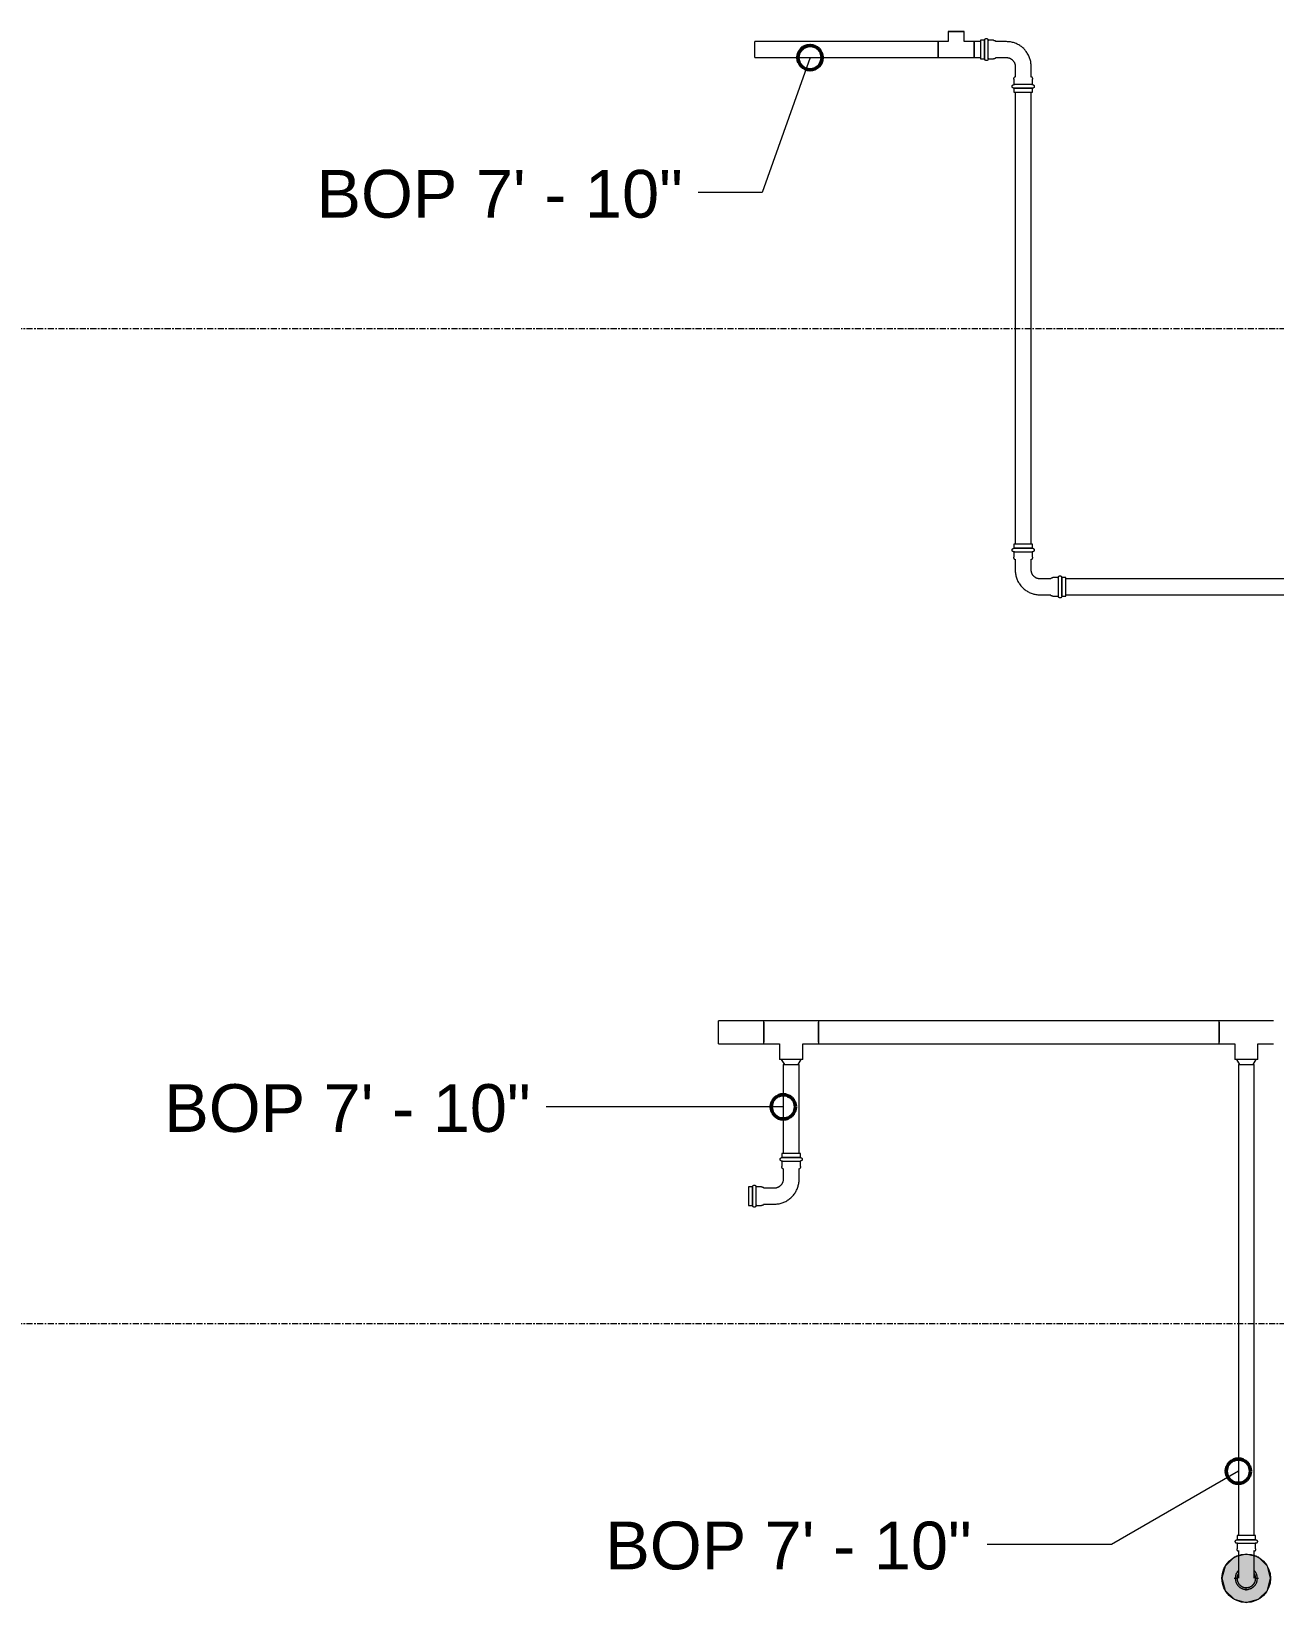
# Model space of a CAD drawing. Header units: inches. Extents: x -3679 to 241, y -496 to 1784.
# Drawn here: x -3279.2 to -3176.9, y 582 to 711.5 of the extents above; entities that cross this region are included whole.
import ezdxf

# ---------------------------------------------------------------- set-up
doc = ezdxf.new("R2010")
doc.units = ezdxf.units.IN
doc.header["$MEASUREMENT"] = 0
doc.linetypes.add('Grid Line', pattern=[0.875, 0.5, -0.125, 0.125, -0.125])
for name, color, linetype, lineweight in [('A-ANNO-NOTE', 250, 'Continuous', 9), ('G-ANNO-DIMS', 251, 'Continuous', 9), ('P-PIPE', 1, 'Continuous', 9), ('P-PIPE-CNTR', 1, 'Continuous', 9), ('S-GRID', 8, 'Continuous', 9)]:
    doc.layers.add(name, color=color, linetype=linetype, lineweight=lineweight)
doc.styles.add('Arial', font='arial.ttf', dxfattribs={"height": 3.934132})

# ---------------------------------------------------------------- blocks, each defined once
blk = doc.blocks.new('Victaulic-VicPress316-Elbow 90-45deg Style P568_P571 - Standard-V1-SECOND LEVEL')
at = {"layer": 'P-PIPE'}
for p, q in [((-0.77, 3.52), (-0.77, 3.18)), ((0.77, 3.52), (-0.77, 3.52)), ((-0.77, 3.18), (0.77, 3.18)), ((-0.77, 2.89), (-0.77, 2.44)), ((-0.77, 2.89), (0.77, 2.89)), ((0.77, 3.18), (0.77, 3.52)), ((0.77, 2.44), (0.77, 2.89)), ((-0.66, 2.28), (-0.66, 1.39)), ((0.66, 1.39), (0.66, 2.28)), ((-3.18, 0.77), (-3.52, 0.77)), ((-3.52, 0.77), (-3.52, -0.77)), ((-3.18, -0.77), (-3.18, 0.77)), ((-2.44, 0.77), (-2.89, 0.77)), ((-2.89, -0.77), (-2.89, 0.77)), ((-1.39, 0.66), (-2.28, 0.66)), ((-3.52, -0.77), (-3.18, -0.77)), ((-2.89, -0.77), (-2.44, -0.77)), ((-2.28, -0.66), (-1.39, -0.66))]:
    blk.add_line(p, q, dxfattribs=at)
at = {"layer": 'P-PIPE', "flags": 128}
for points in [[(-0.77, 2.89), (-0.77, 2.89), (-0.78, 2.89), (-0.78, 2.89), (-0.79, 2.89), (-0.8, 2.89), (-0.8, 2.89), (-0.81, 2.9), (-0.81, 2.9), (-0.82, 2.9), (-0.82, 2.9), (-0.83, 2.9), (-0.83, 2.91), (-0.84, 2.91), (-0.84, 2.91), (-0.85, 2.92), (-0.85, 2.92), (-0.86, 2.92), (-0.86, 2.93), (-0.87, 2.93), (-0.87, 2.93), (-0.87, 2.94), (-0.88, 2.94), (-0.88, 2.95), (-0.89, 2.95), (-0.89, 2.96), (-0.89, 2.96), (-0.89, 2.97), (-0.9, 2.97), (-0.9, 2.98), (-0.9, 2.98), (-0.9, 2.99), (-0.91, 2.99), (-0.91, 3), (-0.91, 3.01), (-0.91, 3.01), (-0.91, 3.02), (-0.91, 3.02), (-0.91, 3.03), (-0.91, 3.03), (-0.91, 3.04), (-0.91, 3.05), (-0.91, 3.05), (-0.91, 3.06), (-0.91, 3.06), (-0.91, 3.07), (-0.91, 3.07), (-0.91, 3.08), (-0.9, 3.09), (-0.9, 3.09), (-0.9, 3.1), (-0.9, 3.1), (-0.89, 3.11), (-0.89, 3.11), (-0.89, 3.12), (-0.88, 3.12), (-0.88, 3.13), (-0.88, 3.13), (-0.87, 3.14), (-0.87, 3.14), (-0.86, 3.14), (-0.86, 3.15), (-0.86, 3.15), (-0.85, 3.15), (-0.85, 3.16), (-0.84, 3.16), (-0.84, 3.16), (-0.83, 3.17), (-0.83, 3.17), (-0.82, 3.17), (-0.82, 3.17), (-0.81, 3.17), (-0.8, 3.18), (-0.8, 3.18), (-0.79, 3.18), (-0.79, 3.18), (-0.78, 3.18), (-0.78, 3.18), (-0.77, 3.18), (-0.77, 3.18)], [(0.77, 3.18), (0.77, 3.18), (0.76, 3.18), (0.76, 3.18), (0.76, 3.18), (0.75, 3.18), (0.74, 3.18), (0.74, 3.18), (0.73, 3.18), (0.72, 3.18), (0.71, 3.18), (0.69, 3.18), (0.68, 3.18), (0.67, 3.18), (0.65, 3.18), (0.63, 3.18), (0.61, 3.18), (0.6, 3.18), (0.58, 3.18), (0.56, 3.18), (0.53, 3.18), (0.51, 3.18), (0.49, 3.18), (0.46, 3.18), (0.44, 3.18), (0.41, 3.18), (0.39, 3.18), (0.36, 3.18), (0.33, 3.18), (0.31, 3.18), (0.28, 3.18), (0.25, 3.18), (0.22, 3.18), (0.19, 3.18), (0.16, 3.18), (0.13, 3.18), (0.1, 3.18), (0.07, 3.18), (0.04, 3.18), (0.01, 3.18), (-0.02, 3.18), (-0.05, 3.18), (-0.08, 3.18), (-0.11, 3.18), (-0.14, 3.18), (-0.17, 3.18), (-0.2, 3.18), (-0.23, 3.18), (-0.26, 3.18), (-0.29, 3.18), (-0.32, 3.18), (-0.35, 3.18), (-0.37, 3.18), (-0.4, 3.18), (-0.43, 3.18), (-0.45, 3.18), (-0.48, 3.18), (-0.5, 3.18), (-0.52, 3.18), (-0.54, 3.18), (-0.57, 3.18), (-0.59, 3.18), (-0.6, 3.18), (-0.62, 3.18), (-0.64, 3.18), (-0.66, 3.18), (-0.67, 3.18), (-0.69, 3.18), (-0.7, 3.18), (-0.71, 3.18), (-0.72, 3.18), (-0.73, 3.18), (-0.74, 3.18), (-0.75, 3.18), (-0.75, 3.18), (-0.76, 3.18), (-0.76, 3.18), (-0.77, 3.18), (-0.77, 3.18), (-0.77, 3.18)], [(-0.77, 3.18), (-0.77, 3.18), (-0.76, 3.18), (-0.76, 3.18), (-0.76, 3.18), (-0.75, 3.18), (-0.74, 3.18), (-0.74, 3.18), (-0.73, 3.18)], [(-0.77, 2.89), (-0.77, 2.89), (-0.76, 2.89), (-0.76, 2.89), (-0.76, 2.89), (-0.75, 2.89), (-0.74, 2.89), (-0.74, 2.89), (-0.73, 2.89), (-0.72, 2.89), (-0.71, 2.89), (-0.69, 2.89), (-0.68, 2.89), (-0.67, 2.89), (-0.65, 2.89), (-0.63, 2.89), (-0.61, 2.89), (-0.6, 2.89), (-0.58, 2.89), (-0.56, 2.89), (-0.53, 2.89), (-0.51, 2.89), (-0.49, 2.89), (-0.46, 2.89), (-0.44, 2.89), (-0.41, 2.89), (-0.39, 2.89), (-0.36, 2.89), (-0.33, 2.89), (-0.31, 2.89), (-0.28, 2.89), (-0.25, 2.89), (-0.22, 2.89), (-0.19, 2.89), (-0.16, 2.89), (-0.13, 2.89), (-0.1, 2.89), (-0.07, 2.89), (-0.04, 2.89), (-0.01, 2.89), (0.02, 2.89), (0.05, 2.89), (0.08, 2.89), (0.11, 2.89), (0.14, 2.89), (0.17, 2.89), (0.2, 2.89), (0.23, 2.89), (0.26, 2.89), (0.29, 2.89), (0.32, 2.89), (0.35, 2.89), (0.37, 2.89), (0.4, 2.89), (0.43, 2.89), (0.45, 2.89), (0.48, 2.89), (0.5, 2.89), (0.52, 2.89), (0.54, 2.89), (0.57, 2.89), (0.59, 2.89), (0.6, 2.89), (0.62, 2.89), (0.64, 2.89), (0.66, 2.89), (0.67, 2.89), (0.69, 2.89), (0.7, 2.89), (0.71, 2.89), (0.72, 2.89), (0.73, 2.89), (0.74, 2.89), (0.75, 2.89), (0.75, 2.89), (0.76, 2.89), (0.76, 2.89), (0.77, 2.89), (0.77, 2.89), (0.77, 2.89)], [(-0.72, 2.89), (-0.73, 2.89), (-0.74, 2.89), (-0.75, 2.89), (-0.75, 2.89), (-0.76, 2.89), (-0.76, 2.89), (-0.77, 2.89), (-0.77, 2.89), (-0.77, 2.89)], [(0.72, 3.18), (0.73, 3.18), (0.74, 3.18), (0.75, 3.18), (0.75, 3.18), (0.76, 3.18), (0.76, 3.18), (0.77, 3.18), (0.77, 3.18), (0.77, 3.18)], [(0.77, 2.89), (0.77, 2.89), (0.76, 2.89), (0.76, 2.89), (0.76, 2.89), (0.75, 2.89), (0.74, 2.89), (0.74, 2.89), (0.73, 2.89)], [(0.77, 3.18), (0.77, 3.18), (0.78, 3.18), (0.78, 3.18), (0.79, 3.18), (0.8, 3.18), (0.8, 3.18), (0.81, 3.18), (0.81, 3.17), (0.82, 3.17), (0.82, 3.17), (0.83, 3.17), (0.83, 3.17), (0.84, 3.16), (0.84, 3.16), (0.85, 3.16), (0.85, 3.15), (0.86, 3.15), (0.86, 3.15), (0.87, 3.14), (0.87, 3.14), (0.87, 3.13), (0.88, 3.13), (0.88, 3.12), (0.89, 3.12), (0.89, 3.11), (0.89, 3.11), (0.89, 3.1), (0.9, 3.1), (0.9, 3.09), (0.9, 3.09), (0.9, 3.08), (0.91, 3.08), (0.91, 3.07), (0.91, 3.07), (0.91, 3.06), (0.91, 3.05), (0.91, 3.05), (0.91, 3.04), (0.91, 3.04), (0.91, 3.03), (0.91, 3.03), (0.91, 3.02), (0.91, 3.01), (0.91, 3.01), (0.91, 3), (0.91, 3), (0.91, 2.99), (0.9, 2.99), (0.9, 2.98), (0.9, 2.98), (0.9, 2.97), (0.89, 2.97), (0.89, 2.96), (0.89, 2.96), (0.88, 2.95), (0.88, 2.95), (0.88, 2.94), (0.87, 2.94), (0.87, 2.93), (0.86, 2.93), (0.86, 2.92), (0.86, 2.92), (0.85, 2.92), (0.85, 2.91), (0.84, 2.91), (0.84, 2.91), (0.83, 2.91), (0.83, 2.9), (0.82, 2.9), (0.82, 2.9), (0.81, 2.9), (0.8, 2.9), (0.8, 2.89), (0.79, 2.89), (0.79, 2.89), (0.78, 2.89), (0.78, 2.89), (0.77, 2.89), (0.77, 2.89)], [(-0.66, 1.39), (-0.66, 1.36), (-0.66, 1.33), (-0.66, 1.3), (-0.67, 1.28), (-0.67, 1.25), (-0.68, 1.22), (-0.69, 1.19), (-0.69, 1.16), (-0.7, 1.13), (-0.72, 1.11), (-0.73, 1.08), (-0.74, 1.05), (-0.75, 1.03), (-0.77, 1), (-0.79, 0.98), (-0.8, 0.95), (-0.82, 0.93), (-0.84, 0.91), (-0.86, 0.89), (-0.88, 0.87), (-0.9, 0.85), (-0.92, 0.83), (-0.95, 0.81), (-0.97, 0.79), (-1, 0.77), (-1.02, 0.76), (-1.05, 0.74), (-1.07, 0.73), (-1.1, 0.72), (-1.13, 0.71), (-1.15, 0.7), (-1.18, 0.69), (-1.21, 0.68), (-1.24, 0.67), (-1.27, 0.67), (-1.3, 0.66), (-1.33, 0.66), (-1.36, 0.66), (-1.39, 0.66), (-1.39, 0.66)], [(-1.39, -0.66), (-1.31, -0.66), (-1.23, -0.65), (-1.15, -0.64), (-1.07, -0.63), (-0.99, -0.62), (-0.91, -0.6), (-0.83, -0.58), (-0.75, -0.55), (-0.67, -0.53), (-0.59, -0.5), (-0.52, -0.46), (-0.45, -0.43), (-0.37, -0.39), (-0.3, -0.34), (-0.24, -0.3), (-0.17, -0.25), (-0.1, -0.2), (-0.04, -0.15), (0.02, -0.09), (0.08, -0.04), (0.13, 0.02), (0.19, 0.09), (0.24, 0.15), (0.29, 0.22), (0.33, 0.29), (0.38, 0.35), (0.42, 0.43), (0.45, 0.5), (0.49, 0.57), (0.52, 0.65), (0.55, 0.73), (0.57, 0.81), (0.59, 0.88), (0.61, 0.96), (0.63, 1.04), (0.64, 1.13), (0.65, 1.21), (0.65, 1.29), (0.66, 1.37), (0.66, 1.39)], [(-0.66, 2.22), (-0.67, 2.23), (-0.67, 2.23), (-0.68, 2.24), (-0.69, 2.25), (-0.7, 2.26), (-0.7, 2.27), (-0.71, 2.27), (-0.72, 2.28), (-0.72, 2.29), (-0.73, 2.3), (-0.73, 2.31), (-0.74, 2.32), (-0.74, 2.33), (-0.75, 2.34), (-0.75, 2.35), (-0.76, 2.36), (-0.76, 2.37), (-0.76, 2.38), (-0.76, 2.39), (-0.76, 2.4), (-0.77, 2.42), (-0.77, 2.43), (-0.77, 2.44), (-0.77, 2.44)], [(0.77, 2.44), (0.77, 2.43), (0.77, 2.42), (0.76, 2.41), (0.76, 2.4), (0.76, 2.38), (0.76, 2.37), (0.76, 2.36), (0.75, 2.35), (0.75, 2.34), (0.74, 2.33), (0.74, 2.32), (0.74, 2.31), (0.73, 2.3), (0.72, 2.29), (0.72, 2.29), (0.71, 2.28), (0.71, 2.27), (0.7, 2.26), (0.69, 2.25), (0.68, 2.24), (0.68, 2.24), (0.67, 2.23), (0.66, 2.22), (0.66, 2.22)], [(-3.18, 0.77), (-3.18, 0.77), (-3.18, 0.78), (-3.18, 0.78), (-3.18, 0.79), (-3.18, 0.8), (-3.18, 0.8), (-3.18, 0.81), (-3.17, 0.81), (-3.17, 0.82), (-3.17, 0.82), (-3.17, 0.83), (-3.17, 0.83), (-3.16, 0.84), (-3.16, 0.84), (-3.16, 0.85), (-3.15, 0.85), (-3.15, 0.86), (-3.15, 0.86), (-3.14, 0.87), (-3.14, 0.87), (-3.13, 0.87), (-3.13, 0.88), (-3.12, 0.88), (-3.12, 0.89), (-3.11, 0.89), (-3.11, 0.89), (-3.1, 0.89), (-3.1, 0.9), (-3.09, 0.9), (-3.09, 0.9), (-3.08, 0.9), (-3.08, 0.91), (-3.07, 0.91), (-3.07, 0.91), (-3.06, 0.91), (-3.05, 0.91), (-3.05, 0.91), (-3.04, 0.91), (-3.04, 0.91), (-3.03, 0.91), (-3.03, 0.91), (-3.02, 0.91), (-3.01, 0.91), (-3.01, 0.91), (-3, 0.91), (-3, 0.91), (-2.99, 0.91), (-2.99, 0.9), (-2.98, 0.9), (-2.98, 0.9), (-2.97, 0.9), (-2.97, 0.89), (-2.96, 0.89), (-2.96, 0.89), (-2.95, 0.88), (-2.95, 0.88), (-2.94, 0.88), (-2.94, 0.87), (-2.93, 0.87), (-2.93, 0.86), (-2.92, 0.86), (-2.92, 0.86), (-2.92, 0.85), (-2.91, 0.85), (-2.91, 0.84), (-2.91, 0.84), (-2.91, 0.83), (-2.9, 0.83), (-2.9, 0.82), (-2.9, 0.82), (-2.9, 0.81), (-2.9, 0.8), (-2.89, 0.8), (-2.89, 0.79), (-2.89, 0.79), (-2.89, 0.78), (-2.89, 0.78), (-2.89, 0.77), (-2.89, 0.77)], [(-3.18, 0.77), (-3.18, 0.77), (-3.18, 0.76), (-3.18, 0.76), (-3.18, 0.76), (-3.18, 0.75), (-3.18, 0.74), (-3.18, 0.74), (-3.18, 0.73), (-3.18, 0.72), (-3.18, 0.71), (-3.18, 0.69), (-3.18, 0.68), (-3.18, 0.67), (-3.18, 0.65), (-3.18, 0.63), (-3.18, 0.61), (-3.18, 0.6), (-3.18, 0.58), (-3.18, 0.56), (-3.18, 0.53), (-3.18, 0.51), (-3.18, 0.49), (-3.18, 0.46), (-3.18, 0.44), (-3.18, 0.41), (-3.18, 0.39), (-3.18, 0.36), (-3.18, 0.33), (-3.18, 0.31), (-3.18, 0.28), (-3.18, 0.25), (-3.18, 0.22), (-3.18, 0.19), (-3.18, 0.16), (-3.18, 0.13), (-3.18, 0.1), (-3.18, 0.07), (-3.18, 0.04), (-3.18, 0.01), (-3.18, -0.02), (-3.18, -0.05), (-3.18, -0.08), (-3.18, -0.11), (-3.18, -0.14), (-3.18, -0.17), (-3.18, -0.2), (-3.18, -0.23), (-3.18, -0.26), (-3.18, -0.29), (-3.18, -0.32), (-3.18, -0.35), (-3.18, -0.37), (-3.18, -0.4), (-3.18, -0.43), (-3.18, -0.45), (-3.18, -0.48), (-3.18, -0.5), (-3.18, -0.52), (-3.18, -0.54), (-3.18, -0.57), (-3.18, -0.59), (-3.18, -0.6), (-3.18, -0.62), (-3.18, -0.64), (-3.18, -0.66), (-3.18, -0.67), (-3.18, -0.69), (-3.18, -0.7), (-3.18, -0.71), (-3.18, -0.72), (-3.18, -0.73), (-3.18, -0.74), (-3.18, -0.75), (-3.18, -0.75), (-3.18, -0.76), (-3.18, -0.76), (-3.18, -0.77), (-3.18, -0.77), (-3.18, -0.77)], [(-3.18, 0.72), (-3.18, 0.73), (-3.18, 0.74), (-3.18, 0.75), (-3.18, 0.75), (-3.18, 0.76), (-3.18, 0.76), (-3.18, 0.77), (-3.18, 0.77), (-3.18, 0.77)], [(-2.89, -0.77), (-2.89, -0.77), (-2.89, -0.76), (-2.89, -0.76), (-2.89, -0.76), (-2.89, -0.75), (-2.89, -0.74), (-2.89, -0.74), (-2.89, -0.73), (-2.89, -0.72), (-2.89, -0.71), (-2.89, -0.69), (-2.89, -0.68), (-2.89, -0.67), (-2.89, -0.65), (-2.89, -0.63), (-2.89, -0.61), (-2.89, -0.6), (-2.89, -0.58), (-2.89, -0.56), (-2.89, -0.53), (-2.89, -0.51), (-2.89, -0.49), (-2.89, -0.46), (-2.89, -0.44), (-2.89, -0.41), (-2.89, -0.39), (-2.89, -0.36), (-2.89, -0.33), (-2.89, -0.31), (-2.89, -0.28), (-2.89, -0.25), (-2.89, -0.22), (-2.89, -0.19), (-2.89, -0.16), (-2.89, -0.13), (-2.89, -0.1), (-2.89, -0.07), (-2.89, -0.04), (-2.89, -0.01), (-2.89, 0.02), (-2.89, 0.05), (-2.89, 0.08), (-2.89, 0.11), (-2.89, 0.14), (-2.89, 0.17), (-2.89, 0.2), (-2.89, 0.23), (-2.89, 0.26), (-2.89, 0.29), (-2.89, 0.32), (-2.89, 0.35), (-2.89, 0.37), (-2.89, 0.4), (-2.89, 0.43), (-2.89, 0.45), (-2.89, 0.48), (-2.89, 0.5), (-2.89, 0.52), (-2.89, 0.54), (-2.89, 0.57), (-2.89, 0.59), (-2.89, 0.6), (-2.89, 0.62), (-2.89, 0.64), (-2.89, 0.66), (-2.89, 0.67), (-2.89, 0.69), (-2.89, 0.7), (-2.89, 0.71), (-2.89, 0.72), (-2.89, 0.73), (-2.89, 0.74), (-2.89, 0.75), (-2.89, 0.75), (-2.89, 0.76), (-2.89, 0.76), (-2.89, 0.77), (-2.89, 0.77), (-2.89, 0.77)], [(-2.89, 0.77), (-2.89, 0.77), (-2.89, 0.76), (-2.89, 0.76), (-2.89, 0.76), (-2.89, 0.75), (-2.89, 0.74), (-2.89, 0.74), (-2.89, 0.73)], [(-2.44, 0.77), (-2.43, 0.77), (-2.42, 0.77), (-2.41, 0.76), (-2.4, 0.76), (-2.38, 0.76), (-2.37, 0.76), (-2.36, 0.76), (-2.35, 0.75), (-2.34, 0.75), (-2.33, 0.74), (-2.32, 0.74), (-2.31, 0.74), (-2.3, 0.73), (-2.29, 0.72), (-2.29, 0.72), (-2.28, 0.71), (-2.27, 0.71), (-2.26, 0.7), (-2.25, 0.69), (-2.24, 0.68), (-2.24, 0.68), (-2.23, 0.67), (-2.22, 0.66), (-2.22, 0.66)], [(-3.18, -0.77), (-3.18, -0.77), (-3.18, -0.76), (-3.18, -0.76), (-3.18, -0.76), (-3.18, -0.75), (-3.18, -0.74), (-3.18, -0.74), (-3.18, -0.73)], [(-2.89, -0.77), (-2.89, -0.77), (-2.89, -0.78), (-2.89, -0.78), (-2.89, -0.79), (-2.89, -0.8), (-2.89, -0.8), (-2.9, -0.81), (-2.9, -0.81), (-2.9, -0.82), (-2.9, -0.82), (-2.9, -0.83), (-2.91, -0.83), (-2.91, -0.84), (-2.91, -0.84), (-2.92, -0.85), (-2.92, -0.85), (-2.92, -0.86), (-2.93, -0.86), (-2.93, -0.87), (-2.93, -0.87), (-2.94, -0.87), (-2.94, -0.88), (-2.95, -0.88), (-2.95, -0.89), (-2.96, -0.89), (-2.96, -0.89), (-2.97, -0.89), (-2.97, -0.9), (-2.98, -0.9), (-2.98, -0.9), (-2.99, -0.9), (-2.99, -0.91), (-3, -0.91), (-3.01, -0.91), (-3.01, -0.91), (-3.02, -0.91), (-3.02, -0.91), (-3.03, -0.91), (-3.03, -0.91), (-3.04, -0.91), (-3.05, -0.91), (-3.05, -0.91), (-3.06, -0.91), (-3.06, -0.91), (-3.07, -0.91), (-3.07, -0.91), (-3.08, -0.91), (-3.09, -0.9), (-3.09, -0.9), (-3.1, -0.9), (-3.1, -0.9), (-3.11, -0.89), (-3.11, -0.89), (-3.12, -0.89), (-3.12, -0.88), (-3.13, -0.88), (-3.13, -0.88), (-3.14, -0.87), (-3.14, -0.87), (-3.14, -0.86), (-3.15, -0.86), (-3.15, -0.86), (-3.15, -0.85), (-3.16, -0.85), (-3.16, -0.84), (-3.16, -0.84), (-3.17, -0.83), (-3.17, -0.83), (-3.17, -0.82), (-3.17, -0.82), (-3.17, -0.81), (-3.18, -0.8), (-3.18, -0.8), (-3.18, -0.79), (-3.18, -0.79), (-3.18, -0.78), (-3.18, -0.78), (-3.18, -0.77), (-3.18, -0.77)], [(-2.89, -0.72), (-2.89, -0.73), (-2.89, -0.74), (-2.89, -0.75), (-2.89, -0.75), (-2.89, -0.76), (-2.89, -0.76), (-2.89, -0.77), (-2.89, -0.77), (-2.89, -0.77)], [(-2.22, -0.66), (-2.23, -0.67), (-2.23, -0.67), (-2.24, -0.68), (-2.25, -0.69), (-2.26, -0.7), (-2.27, -0.7), (-2.27, -0.71), (-2.28, -0.72), (-2.29, -0.72), (-2.3, -0.73), (-2.31, -0.73), (-2.32, -0.74), (-2.33, -0.74), (-2.34, -0.75), (-2.35, -0.75), (-2.36, -0.76), (-2.37, -0.76), (-2.38, -0.76), (-2.39, -0.76), (-2.4, -0.76), (-2.42, -0.77), (-2.43, -0.77), (-2.44, -0.77), (-2.44, -0.77)]]:
    blk.add_lwpolyline(points, dxfattribs=at)
blk = doc.blocks.new('Victaulic-VicPress316-Elbow 90-45deg Style P568_P571 - Standard-523083-SECOND LEVEL')
at = {"layer": 'P-PIPE'}
for p, q in [((-3178.28, 1233.46), (-3178.28, 1232.57)), ((-3176.97, 1232.57), (-3176.97, 1233.46)), ((-3178.39, 1232.42), (-3178.39, 1231.96)), ((-3177.63, 1231.96), (-3178.39, 1231.96)), ((-3178.39, 1231.67), (-3178.39, 1231.33)), ((-3177.63, 1231.67), (-3178.39, 1231.67)), ((-3176.86, 1231.96), (-3177.63, 1231.96)), ((-3176.86, 1231.67), (-3177.63, 1231.67)), ((-3176.86, 1231.96), (-3176.86, 1232.42)), ((-3176.86, 1231.33), (-3176.86, 1231.67)), ((-3178.39, 1231.33), (-3177.63, 1231.33)), ((-3177.63, 1231.33), (-3176.86, 1231.33))]:
    blk.add_line(p, q, dxfattribs=at)
at = {"layer": 'P-PIPE', "flags": 128}
for points in [[(-3177.63, 1235.77), (-3177.66, 1235.77), (-3177.7, 1235.76), (-3177.73, 1235.76), (-3177.77, 1235.76), (-3177.81, 1235.75), (-3177.84, 1235.74), (-3177.88, 1235.73), (-3177.91, 1235.72), (-3177.95, 1235.71), (-3177.98, 1235.69), (-3178.01, 1235.68), (-3178.05, 1235.66), (-3178.08, 1235.65), (-3178.11, 1235.63), (-3178.14, 1235.61), (-3178.17, 1235.59), (-3178.2, 1235.56), (-3178.23, 1235.54), (-3178.25, 1235.52), (-3178.28, 1235.49), (-3178.3, 1235.46), (-3178.33, 1235.44), (-3178.35, 1235.41), (-3178.37, 1235.38), (-3178.39, 1235.35), (-3178.41, 1235.32), (-3178.43, 1235.28), (-3178.45, 1235.25), (-3178.46, 1235.22), (-3178.48, 1235.19), (-3178.49, 1235.15), (-3178.5, 1235.12), (-3178.51, 1235.08), (-3178.52, 1235.05), (-3178.52, 1235.01), (-3178.53, 1234.97), (-3178.53, 1234.94), (-3178.54, 1234.9), (-3178.54, 1234.86), (-3178.54, 1234.83), (-3178.53, 1234.79), (-3178.53, 1234.76), (-3178.53, 1234.72), (-3178.52, 1234.68), (-3178.51, 1234.65), (-3178.5, 1234.61), (-3178.49, 1234.58), (-3178.48, 1234.54), (-3178.47, 1234.51), (-3178.45, 1234.48), (-3178.44, 1234.44), (-3178.42, 1234.41), (-3178.4, 1234.38), (-3178.38, 1234.35), (-3178.36, 1234.32), (-3178.34, 1234.29), (-3178.32, 1234.26), (-3178.29, 1234.23)], [(-3177.63, 1235.62), (-3177.66, 1235.62), (-3177.69, 1235.62), (-3177.72, 1235.62), (-3177.75, 1235.61), (-3177.78, 1235.61), (-3177.81, 1235.6), (-3177.84, 1235.59), (-3177.87, 1235.58), (-3177.9, 1235.57), (-3177.92, 1235.56), (-3177.95, 1235.55), (-3177.98, 1235.53), (-3178.01, 1235.52), (-3178.03, 1235.5), (-3178.06, 1235.49), (-3178.08, 1235.47), (-3178.11, 1235.45), (-3178.13, 1235.43), (-3178.15, 1235.41), (-3178.17, 1235.39), (-3178.2, 1235.37), (-3178.22, 1235.34), (-3178.23, 1235.32), (-3178.25, 1235.29), (-3178.27, 1235.27), (-3178.29, 1235.24), (-3178.3, 1235.22), (-3178.31, 1235.19), (-3178.33, 1235.16), (-3178.34, 1235.13), (-3178.35, 1235.1), (-3178.36, 1235.07), (-3178.37, 1235.05), (-3178.37, 1235.02), (-3178.38, 1234.99), (-3178.38, 1234.95), (-3178.39, 1234.92), (-3178.39, 1234.89), (-3178.39, 1234.86), (-3178.39, 1234.83), (-3178.39, 1234.8), (-3178.39, 1234.77), (-3178.38, 1234.74), (-3178.38, 1234.71), (-3178.37, 1234.68), (-3178.36, 1234.65), (-3178.36, 1234.62), (-3178.35, 1234.59), (-3178.33, 1234.56), (-3178.32, 1234.54), (-3178.31, 1234.51), (-3178.29, 1234.48), (-3178.28, 1234.46)], [(-3176.97, 1234.22), (-3176.95, 1234.25), (-3176.92, 1234.27), (-3176.9, 1234.3), (-3176.88, 1234.33), (-3176.86, 1234.36), (-3176.84, 1234.39), (-3176.82, 1234.42), (-3176.8, 1234.46), (-3176.79, 1234.49), (-3176.77, 1234.52), (-3176.76, 1234.56), (-3176.75, 1234.59), (-3176.74, 1234.63), (-3176.73, 1234.66), (-3176.73, 1234.7), (-3176.72, 1234.74), (-3176.72, 1234.77), (-3176.71, 1234.81), (-3176.71, 1234.85), (-3176.71, 1234.88), (-3176.72, 1234.92), (-3176.72, 1234.95), (-3176.72, 1234.99), (-3176.73, 1235.03), (-3176.74, 1235.06), (-3176.75, 1235.1), (-3176.76, 1235.13), (-3176.77, 1235.17), (-3176.78, 1235.2), (-3176.8, 1235.23), (-3176.81, 1235.27), (-3176.83, 1235.3), (-3176.85, 1235.33), (-3176.87, 1235.36), (-3176.89, 1235.39), (-3176.91, 1235.42), (-3176.93, 1235.45), (-3176.96, 1235.48), (-3176.98, 1235.5), (-3177.01, 1235.53), (-3177.04, 1235.55), (-3177.06, 1235.57), (-3177.09, 1235.6), (-3177.12, 1235.62), (-3177.15, 1235.64), (-3177.19, 1235.65), (-3177.22, 1235.67), (-3177.25, 1235.69), (-3177.29, 1235.7), (-3177.32, 1235.71), (-3177.35, 1235.73), (-3177.39, 1235.74), (-3177.42, 1235.74), (-3177.46, 1235.75), (-3177.5, 1235.76), (-3177.53, 1235.76), (-3177.57, 1235.77), (-3177.61, 1235.77), (-3177.63, 1235.77)], [(-3176.96, 1234.47), (-3176.95, 1234.49), (-3176.94, 1234.52), (-3176.92, 1234.55), (-3176.91, 1234.58), (-3176.9, 1234.61), (-3176.89, 1234.64), (-3176.88, 1234.66), (-3176.88, 1234.69), (-3176.87, 1234.72), (-3176.87, 1234.75), (-3176.86, 1234.79), (-3176.86, 1234.82), (-3176.86, 1234.85), (-3176.86, 1234.88), (-3176.86, 1234.91), (-3176.86, 1234.94), (-3176.87, 1234.97), (-3176.87, 1235), (-3176.88, 1235.03), (-3176.89, 1235.06), (-3176.89, 1235.09), (-3176.9, 1235.12), (-3176.92, 1235.15), (-3176.93, 1235.17), (-3176.94, 1235.2), (-3176.96, 1235.23), (-3176.97, 1235.25), (-3176.99, 1235.28), (-3177.01, 1235.31), (-3177.02, 1235.33), (-3177.04, 1235.35), (-3177.06, 1235.38), (-3177.09, 1235.4), (-3177.11, 1235.42), (-3177.13, 1235.44), (-3177.15, 1235.46), (-3177.18, 1235.48), (-3177.2, 1235.5), (-3177.23, 1235.51), (-3177.26, 1235.53), (-3177.28, 1235.54), (-3177.31, 1235.55), (-3177.34, 1235.57), (-3177.37, 1235.58), (-3177.4, 1235.59), (-3177.43, 1235.6), (-3177.46, 1235.6), (-3177.49, 1235.61), (-3177.52, 1235.61), (-3177.55, 1235.62), (-3177.58, 1235.62), (-3177.61, 1235.62), (-3177.63, 1235.62)], [(-3178.28, 1234.85), (-3178.28, 1234.85), (-3178.28, 1234.85), (-3178.28, 1234.84), (-3178.28, 1234.84), (-3178.28, 1234.83), (-3178.28, 1234.81), (-3178.28, 1234.8), (-3178.28, 1234.78), (-3178.28, 1234.77), (-3178.28, 1234.74), (-3178.28, 1234.72), (-3178.28, 1234.7), (-3178.28, 1234.67), (-3178.28, 1234.64), (-3178.28, 1234.61), (-3178.28, 1234.58), (-3178.28, 1234.55), (-3178.28, 1234.51), (-3178.28, 1234.47), (-3178.28, 1234.43), (-3178.28, 1234.39), (-3178.28, 1234.35), (-3178.28, 1234.31), (-3178.28, 1234.26), (-3178.28, 1234.21), (-3178.28, 1234.17), (-3178.28, 1234.12), (-3178.28, 1234.07), (-3178.28, 1234.02), (-3178.28, 1233.97), (-3178.28, 1233.91), (-3178.28, 1233.86), (-3178.28, 1233.81), (-3178.28, 1233.75), (-3178.28, 1233.7), (-3178.28, 1233.64), (-3178.28, 1233.59), (-3178.28, 1233.53), (-3178.28, 1233.48), (-3178.28, 1233.46)], [(-3176.97, 1233.46), (-3176.97, 1233.52), (-3176.97, 1233.57), (-3176.97, 1233.63), (-3176.97, 1233.68), (-3176.97, 1233.74), (-3176.97, 1233.79), (-3176.97, 1233.85), (-3176.97, 1233.9), (-3176.97, 1233.95), (-3176.97, 1234), (-3176.97, 1234.06), (-3176.97, 1234.11), (-3176.97, 1234.15), (-3176.97, 1234.2), (-3176.97, 1234.25), (-3176.97, 1234.29), (-3176.97, 1234.34), (-3176.97, 1234.38), (-3176.97, 1234.42), (-3176.97, 1234.46), (-3176.97, 1234.5), (-3176.97, 1234.54), (-3176.97, 1234.57), (-3176.97, 1234.6), (-3176.97, 1234.63), (-3176.97, 1234.66), (-3176.97, 1234.69), (-3176.97, 1234.72), (-3176.97, 1234.74), (-3176.97, 1234.76), (-3176.97, 1234.78), (-3176.97, 1234.8), (-3176.97, 1234.81), (-3176.97, 1234.82), (-3176.97, 1234.83), (-3176.97, 1234.84), (-3176.97, 1234.85), (-3176.97, 1234.85), (-3176.97, 1234.85), (-3176.97, 1234.85)], [(-3178.39, 1231.67), (-3178.4, 1231.67), (-3178.4, 1231.67), (-3178.41, 1231.67), (-3178.41, 1231.68), (-3178.42, 1231.68), (-3178.43, 1231.68), (-3178.43, 1231.68), (-3178.44, 1231.68), (-3178.44, 1231.68), (-3178.45, 1231.68), (-3178.45, 1231.69), (-3178.46, 1231.69), (-3178.46, 1231.69), (-3178.47, 1231.7), (-3178.47, 1231.7), (-3178.48, 1231.7), (-3178.48, 1231.71), (-3178.49, 1231.71), (-3178.49, 1231.71), (-3178.5, 1231.72), (-3178.5, 1231.72), (-3178.5, 1231.73), (-3178.51, 1231.73), (-3178.51, 1231.74), (-3178.51, 1231.74), (-3178.52, 1231.75), (-3178.52, 1231.75), (-3178.52, 1231.76), (-3178.52, 1231.76), (-3178.53, 1231.77), (-3178.53, 1231.77), (-3178.53, 1231.78), (-3178.53, 1231.78), (-3178.53, 1231.79), (-3178.53, 1231.79), (-3178.54, 1231.8), (-3178.54, 1231.81), (-3178.54, 1231.81), (-3178.54, 1231.82), (-3178.54, 1231.82), (-3178.54, 1231.83), (-3178.54, 1231.83), (-3178.54, 1231.84), (-3178.53, 1231.85), (-3178.53, 1231.85), (-3178.53, 1231.86), (-3178.53, 1231.86), (-3178.53, 1231.87), (-3178.53, 1231.87), (-3178.52, 1231.88), (-3178.52, 1231.88), (-3178.52, 1231.89), (-3178.52, 1231.89), (-3178.51, 1231.9), (-3178.51, 1231.9), (-3178.51, 1231.91), (-3178.5, 1231.91), (-3178.5, 1231.92), (-3178.49, 1231.92), (-3178.49, 1231.93), (-3178.49, 1231.93), (-3178.48, 1231.93), (-3178.48, 1231.94), (-3178.47, 1231.94), (-3178.47, 1231.94), (-3178.46, 1231.95), (-3178.46, 1231.95), (-3178.45, 1231.95), (-3178.45, 1231.95), (-3178.44, 1231.96), (-3178.43, 1231.96), (-3178.43, 1231.96), (-3178.42, 1231.96), (-3178.42, 1231.96), (-3178.41, 1231.96), (-3178.41, 1231.96), (-3178.4, 1231.96), (-3178.39, 1231.96), (-3178.39, 1231.96)], [(-3178.39, 1232.42), (-3178.39, 1232.43), (-3178.39, 1232.44), (-3178.39, 1232.45), (-3178.39, 1232.46), (-3178.39, 1232.47), (-3178.38, 1232.48), (-3178.38, 1232.49), (-3178.38, 1232.5), (-3178.37, 1232.51), (-3178.37, 1232.52), (-3178.37, 1232.53), (-3178.36, 1232.54), (-3178.36, 1232.55), (-3178.35, 1232.56), (-3178.34, 1232.57), (-3178.34, 1232.58), (-3178.33, 1232.59), (-3178.32, 1232.6), (-3178.32, 1232.6), (-3178.31, 1232.61), (-3178.3, 1232.62), (-3178.29, 1232.63), (-3178.28, 1232.63), (-3178.28, 1232.63)], [(-3177.63, 1231.96), (-3177.66, 1231.96), (-3177.69, 1231.96), (-3177.72, 1231.96), (-3177.75, 1231.96), (-3177.78, 1231.96), (-3177.81, 1231.96), (-3177.84, 1231.96), (-3177.87, 1231.96), (-3177.9, 1231.96), (-3177.92, 1231.96), (-3177.95, 1231.96), (-3177.98, 1231.96), (-3178.01, 1231.96), (-3178.03, 1231.96), (-3178.06, 1231.96), (-3178.08, 1231.96), (-3178.11, 1231.96), (-3178.13, 1231.96), (-3178.15, 1231.96), (-3178.17, 1231.96), (-3178.2, 1231.96), (-3178.22, 1231.96), (-3178.23, 1231.96), (-3178.25, 1231.96), (-3178.27, 1231.96), (-3178.29, 1231.96), (-3178.3, 1231.96), (-3178.31, 1231.96), (-3178.33, 1231.96), (-3178.34, 1231.96), (-3178.35, 1231.96), (-3178.36, 1231.96), (-3178.37, 1231.96), (-3178.37, 1231.96), (-3178.38, 1231.96), (-3178.38, 1231.96), (-3178.39, 1231.96), (-3178.39, 1231.96), (-3178.39, 1231.96), (-3178.39, 1231.96)], [(-3178.39, 1231.96), (-3178.39, 1231.96), (-3178.39, 1231.96), (-3178.39, 1231.96), (-3178.38, 1231.96), (-3178.38, 1231.96), (-3178.37, 1231.96), (-3178.36, 1231.96), (-3178.35, 1231.96)], [(-3178.35, 1231.67), (-3178.36, 1231.67), (-3178.37, 1231.67), (-3178.37, 1231.67), (-3178.38, 1231.67), (-3178.38, 1231.67), (-3178.39, 1231.67), (-3178.39, 1231.67), (-3178.39, 1231.67), (-3178.39, 1231.67)], [(-3178.39, 1231.67), (-3178.39, 1231.67), (-3178.39, 1231.67), (-3178.39, 1231.67), (-3178.38, 1231.67), (-3178.38, 1231.67), (-3178.37, 1231.67), (-3178.36, 1231.67), (-3178.35, 1231.67), (-3178.34, 1231.67), (-3178.33, 1231.67), (-3178.32, 1231.67), (-3178.3, 1231.67), (-3178.29, 1231.67), (-3178.27, 1231.67), (-3178.26, 1231.67), (-3178.24, 1231.67), (-3178.22, 1231.67), (-3178.2, 1231.67), (-3178.18, 1231.67), (-3178.16, 1231.67), (-3178.14, 1231.67), (-3178.11, 1231.67), (-3178.09, 1231.67), (-3178.06, 1231.67), (-3178.04, 1231.67), (-3178.01, 1231.67), (-3177.99, 1231.67), (-3177.96, 1231.67), (-3177.93, 1231.67), (-3177.9, 1231.67), (-3177.87, 1231.67), (-3177.84, 1231.67), (-3177.82, 1231.67), (-3177.79, 1231.67), (-3177.76, 1231.67), (-3177.72, 1231.67), (-3177.69, 1231.67), (-3177.66, 1231.67), (-3177.63, 1231.67), (-3177.63, 1231.67)], [(-3176.86, 1231.96), (-3176.86, 1231.96), (-3176.86, 1231.96), (-3176.86, 1231.96), (-3176.87, 1231.96), (-3176.87, 1231.96), (-3176.88, 1231.96), (-3176.89, 1231.96), (-3176.9, 1231.96), (-3176.91, 1231.96), (-3176.92, 1231.96), (-3176.93, 1231.96), (-3176.95, 1231.96), (-3176.96, 1231.96), (-3176.98, 1231.96), (-3176.99, 1231.96), (-3177.01, 1231.96), (-3177.03, 1231.96), (-3177.05, 1231.96), (-3177.07, 1231.96), (-3177.09, 1231.96), (-3177.11, 1231.96), (-3177.14, 1231.96), (-3177.16, 1231.96), (-3177.19, 1231.96), (-3177.21, 1231.96), (-3177.24, 1231.96), (-3177.26, 1231.96), (-3177.29, 1231.96), (-3177.32, 1231.96), (-3177.35, 1231.96), (-3177.38, 1231.96), (-3177.41, 1231.96), (-3177.43, 1231.96), (-3177.46, 1231.96), (-3177.49, 1231.96), (-3177.53, 1231.96), (-3177.56, 1231.96), (-3177.59, 1231.96), (-3177.62, 1231.96), (-3177.63, 1231.96)], [(-3177.63, 1231.67), (-3177.59, 1231.67), (-3177.56, 1231.67), (-3177.53, 1231.67), (-3177.5, 1231.67), (-3177.47, 1231.67), (-3177.44, 1231.67), (-3177.41, 1231.67), (-3177.38, 1231.67), (-3177.35, 1231.67), (-3177.33, 1231.67), (-3177.3, 1231.67), (-3177.27, 1231.67), (-3177.24, 1231.67), (-3177.22, 1231.67), (-3177.19, 1231.67), (-3177.17, 1231.67), (-3177.14, 1231.67), (-3177.12, 1231.67), (-3177.1, 1231.67), (-3177.08, 1231.67), (-3177.05, 1231.67), (-3177.03, 1231.67), (-3177.02, 1231.67), (-3177, 1231.67), (-3176.98, 1231.67), (-3176.96, 1231.67), (-3176.95, 1231.67), (-3176.94, 1231.67), (-3176.92, 1231.67), (-3176.91, 1231.67), (-3176.9, 1231.67), (-3176.89, 1231.67), (-3176.88, 1231.67), (-3176.88, 1231.67), (-3176.87, 1231.67), (-3176.87, 1231.67), (-3176.86, 1231.67), (-3176.86, 1231.67), (-3176.86, 1231.67), (-3176.86, 1231.67)], [(-3176.97, 1232.63), (-3176.96, 1232.63), (-3176.95, 1232.62), (-3176.94, 1232.61), (-3176.93, 1232.61), (-3176.93, 1232.6), (-3176.92, 1232.59), (-3176.91, 1232.58), (-3176.91, 1232.57), (-3176.9, 1232.56), (-3176.9, 1232.55), (-3176.89, 1232.54), (-3176.89, 1232.53), (-3176.88, 1232.52), (-3176.88, 1232.51), (-3176.87, 1232.5), (-3176.87, 1232.49), (-3176.87, 1232.48), (-3176.86, 1232.47), (-3176.86, 1232.46), (-3176.86, 1232.45), (-3176.86, 1232.44), (-3176.86, 1232.43), (-3176.86, 1232.42), (-3176.86, 1232.42)], [(-3176.9, 1231.96), (-3176.89, 1231.96), (-3176.88, 1231.96), (-3176.88, 1231.96), (-3176.87, 1231.96), (-3176.87, 1231.96), (-3176.86, 1231.96), (-3176.86, 1231.96), (-3176.86, 1231.96), (-3176.86, 1231.96)], [(-3176.86, 1231.67), (-3176.86, 1231.67), (-3176.86, 1231.67), (-3176.86, 1231.67), (-3176.87, 1231.67), (-3176.87, 1231.67), (-3176.88, 1231.67), (-3176.89, 1231.67), (-3176.9, 1231.67)], [(-3176.86, 1231.96), (-3176.85, 1231.96), (-3176.85, 1231.96), (-3176.84, 1231.96), (-3176.84, 1231.96), (-3176.83, 1231.96), (-3176.82, 1231.96), (-3176.82, 1231.96), (-3176.81, 1231.96), (-3176.81, 1231.96), (-3176.8, 1231.95), (-3176.8, 1231.95), (-3176.79, 1231.95), (-3176.79, 1231.95), (-3176.78, 1231.94), (-3176.78, 1231.94), (-3176.77, 1231.94), (-3176.77, 1231.93), (-3176.76, 1231.93), (-3176.76, 1231.92), (-3176.75, 1231.92), (-3176.75, 1231.92), (-3176.75, 1231.91), (-3176.74, 1231.91), (-3176.74, 1231.9), (-3176.74, 1231.9), (-3176.73, 1231.89), (-3176.73, 1231.89), (-3176.73, 1231.88), (-3176.73, 1231.88), (-3176.72, 1231.87), (-3176.72, 1231.87), (-3176.72, 1231.86), (-3176.72, 1231.85), (-3176.72, 1231.85), (-3176.72, 1231.84), (-3176.71, 1231.84), (-3176.71, 1231.83), (-3176.71, 1231.83), (-3176.71, 1231.82), (-3176.71, 1231.81), (-3176.71, 1231.81), (-3176.71, 1231.8), (-3176.71, 1231.8), (-3176.72, 1231.79), (-3176.72, 1231.79), (-3176.72, 1231.78), (-3176.72, 1231.77), (-3176.72, 1231.77), (-3176.72, 1231.76), (-3176.73, 1231.76), (-3176.73, 1231.75), (-3176.73, 1231.75), (-3176.73, 1231.74), (-3176.74, 1231.74), (-3176.74, 1231.73), (-3176.74, 1231.73), (-3176.75, 1231.72), (-3176.75, 1231.72), (-3176.76, 1231.72), (-3176.76, 1231.71), (-3176.76, 1231.71), (-3176.77, 1231.7), (-3176.77, 1231.7), (-3176.78, 1231.7), (-3176.78, 1231.69), (-3176.79, 1231.69), (-3176.79, 1231.69), (-3176.8, 1231.69), (-3176.8, 1231.68), (-3176.81, 1231.68), (-3176.82, 1231.68), (-3176.82, 1231.68), (-3176.83, 1231.68), (-3176.83, 1231.68), (-3176.84, 1231.67), (-3176.84, 1231.67), (-3176.85, 1231.67), (-3176.86, 1231.67), (-3176.86, 1231.67)]]:
    blk.add_lwpolyline(points, dxfattribs=at)

msp = doc.modelspace()

# ---------------------------------------------------------------- hatches: boundary and pattern name
at = {"layer": 'A-ANNO-NOTE'}
msp.add_hatch(color=256, dxfattribs=at).paths.add_polyline_path([(-3179.14, 581.99), (-3178.14, 582.26), (-3177.4, 582.99), (-3177.14, 583.99), (-3177.4, 584.99), (-3178.14, 585.72), (-3179.14, 585.99), (-3180.14, 585.72), (-3180.87, 584.99), (-3181.14, 583.99), (-3180.87, 582.99), (-3180.14, 582.26), (-3179.36, 582.05)], flags=0)
h = msp.add_hatch(color=256, dxfattribs=at)
edge = h.paths.add_edge_path(flags=0)
edge.add_arc((-3179.14, 583.99), 2, 0, 360)

# ---------------------------------------------------------------- linework, layer by layer
for p, q in [((-3180.14, 585.72), (-3180.87, 584.99)), ((-3179.14, 585.99), (-3180.14, 585.72)), ((-3178.14, 585.72), (-3179.14, 585.99)), ((-3177.4, 584.99), (-3178.14, 585.72)), ((-3180.87, 584.99), (-3181.14, 583.99)), ((-3177.14, 583.99), (-3177.4, 584.99)), ((-3181.14, 583.99), (-3180.87, 582.99)), ((-3180.87, 582.99), (-3180.14, 582.26)), ((-3178.14, 582.26), (-3177.4, 582.99)), ((-3177.4, 582.99), (-3177.14, 583.99)), ((-3180.14, 582.26), (-3179.36, 582.05)), ((-3179.36, 582.05), (-3179.14, 581.99)), ((-3179.14, 581.99), (-3178.14, 582.26))]:
    msp.add_line(p, q, dxfattribs=at)
msp.add_circle((-3179.14, 583.99), 2, dxfattribs=at)
at = {"layer": 'G-ANNO-DIMS'}
for p, q in [((-3215.08, 709.34), (-3219.03, 698.21)), ((-3219.03, 698.21), (-3224.29, 698.21)), ((-3229.51, 622.85), (-3236.83, 622.85)), ((-3217.29, 622.85), (-3229.51, 622.85)), ((-3179.79, 592.82), (-3190.24, 586.79)), ((-3190.24, 586.79), (-3200.49, 586.79))]:
    msp.add_line(p, q, dxfattribs=at)
at = {"layer": 'G-ANNO-DIMS', "lineweight": 50}
for centre in [(-3215.08, 709.34), (-3217.29, 622.85), (-3179.79, 592.82)]:
    msp.add_circle(centre, 1, dxfattribs=at)
at = {"layer": 'P-PIPE'}
for p, q in [((-3202.39, 711.5), (-3203.7, 711.5)), ((-3203.7, 711.5), (-3203.7, 710.66)), ((-3203.7, 711.5), (-3203.68, 711.5)), ((-3203.68, 711.5), (-3203.62, 711.5)), ((-3203.62, 711.5), (-3203.51, 711.5)), ((-3203.51, 711.5), (-3203.37, 711.5)), ((-3203.37, 711.5), (-3203.22, 711.5)), ((-3203.22, 711.5), (-3202.88, 711.5)), ((-3202.88, 711.5), (-3202.72, 711.5)), ((-3202.72, 711.5), (-3202.58, 711.5)), ((-3202.58, 711.5), (-3202.48, 711.5)), ((-3202.48, 711.5), (-3202.41, 711.5)), ((-3202.41, 711.5), (-3202.39, 711.5)), ((-3202.39, 710.66), (-3202.39, 711.5)), ((-3204.54, 710.66), (-3219.64, 710.66)), ((-3219.64, 709.34), (-3219.64, 710.66)), ((-3203.7, 710.66), (-3204.54, 710.66)), ((-3204.54, 710.64), (-3204.54, 710.66)), ((-3204.54, 710.66), (-3204.54, 709.34)), ((-3204.54, 710.57), (-3204.54, 710.64)), ((-3204.54, 710.46), (-3204.54, 710.57)), ((-3204.54, 710.33), (-3204.54, 710.46)), ((-3204.54, 710.17), (-3204.54, 710.33)), ((-3204.54, 709.83), (-3204.54, 710.17)), ((-3204.54, 709.67), (-3204.54, 709.83)), ((-3201.55, 710.66), (-3202.39, 710.66)), ((-3201.55, 710.66), (-3201.55, 710.64)), ((-3201.04, 710.66), (-3201.55, 710.66)), ((-3201.55, 709.34), (-3201.55, 710.66)), ((-3201.55, 710.64), (-3201.55, 710.57)), ((-3201.55, 710.57), (-3201.55, 710.46)), ((-3201.55, 710.46), (-3201.55, 710.33)), ((-3201.55, 710.33), (-3201.55, 710.17)), ((-3201.55, 710.17), (-3201.55, 709.83)), ((-3201.55, 709.83), (-3201.55, 709.67)), ((-3219.64, 709.34), (-3204.54, 709.34)), ((-3204.54, 709.54), (-3204.54, 709.67)), ((-3204.54, 709.43), (-3204.54, 709.54)), ((-3204.54, 709.36), (-3204.54, 709.43)), ((-3204.54, 709.34), (-3204.54, 709.36)), ((-3204.54, 709.34), (-3201.55, 709.34)), ((-3201.55, 709.67), (-3201.55, 709.54)), ((-3201.55, 709.54), (-3201.55, 709.43)), ((-3201.55, 709.43), (-3201.55, 709.36)), ((-3201.55, 709.36), (-3201.55, 709.34)), ((-3201.55, 709.34), (-3201.04, 709.34)), ((-3198.18, 706.48), (-3198.18, 669.23)), ((-3196.86, 669.23), (-3196.86, 706.48)), ((-3110.52, 666.37), (-3194, 666.37)), ((-3194, 665.05), (-3110.52, 665.05)), ((-3218.88, 629.95), (-3222.64, 629.95)), ((-3222.64, 628.05), (-3222.64, 629.95)), ((-3214.39, 629.95), (-3218.88, 629.95)), ((-3218.88, 628.05), (-3218.88, 629.95)), ((-3218.88, 629.82), (-3218.88, 629.67)), ((-3218.88, 629.67), (-3218.88, 629.48)), ((-3218.88, 629.47), (-3218.88, 629.25)), ((-3214.39, 629.95), (-3214.39, 628.05)), ((-3181.38, 629.95), (-3214.39, 629.95)), ((-3214.39, 629.67), (-3214.39, 629.82)), ((-3214.39, 629.48), (-3214.39, 629.67)), ((-3214.39, 629.25), (-3214.39, 629.47)), ((-3176.89, 629.95), (-3181.38, 629.95)), ((-3181.38, 628.05), (-3181.38, 629.95)), ((-3181.38, 629.82), (-3181.38, 629.67)), ((-3181.38, 629.67), (-3181.38, 629.48)), ((-3181.38, 629.47), (-3181.38, 629.25)), ((-3218.88, 629.25), (-3218.88, 628.75)), ((-3218.88, 628.75), (-3218.88, 628.52)), ((-3218.88, 628.52), (-3218.88, 628.33)), ((-3218.88, 628.33), (-3218.88, 628.18)), ((-3214.39, 628.75), (-3214.39, 629.25)), ((-3214.39, 628.52), (-3214.39, 628.75)), ((-3214.39, 628.33), (-3214.39, 628.52)), ((-3214.39, 628.18), (-3214.39, 628.33)), ((-3181.38, 629.25), (-3181.38, 628.75)), ((-3181.38, 628.75), (-3181.38, 628.52)), ((-3181.38, 628.52), (-3181.38, 628.33)), ((-3181.38, 628.33), (-3181.38, 628.18)), ((-3222.64, 628.05), (-3218.88, 628.05)), ((-3218.88, 628.05), (-3217.59, 628.05)), ((-3217.59, 628.05), (-3217.59, 626.76)), ((-3215.68, 628.05), (-3214.39, 628.05)), ((-3215.68, 626.76), (-3215.68, 628.05)), ((-3214.39, 628.05), (-3181.38, 628.05)), ((-3181.38, 628.05), (-3180.09, 628.05)), ((-3180.09, 628.05), (-3180.09, 626.76)), ((-3178.18, 628.05), (-3176.89, 628.05)), ((-3178.18, 626.76), (-3178.18, 628.05)), ((-3215.68, 626.76), (-3217.59, 626.76)), ((-3217.45, 626.76), (-3217.2, 626.35)), ((-3217.29, 626.35), (-3217.29, 619.01)), ((-3217.29, 626.35), (-3215.98, 626.35)), ((-3216.07, 626.35), (-3215.82, 626.76)), ((-3215.98, 619.01), (-3215.98, 626.35)), ((-3178.18, 626.76), (-3180.09, 626.76)), ((-3179.95, 626.76), (-3179.7, 626.35)), ((-3179.79, 626.35), (-3179.79, 587.51)), ((-3179.79, 626.35), (-3178.48, 626.35)), ((-3178.57, 626.35), (-3178.32, 626.76)), ((-3178.48, 587.51), (-3178.48, 626.35))]:
    msp.add_line(p, q, dxfattribs=at)
at = {"layer": 'P-PIPE-CNTR'}
for p, q in [((-3180.14, 583.99), (-3179.87, 583.99)), ((-3179.14, 582.99), (-3179.14, 583.25)), ((-3178.4, 583.99), (-3178.14, 583.99))]:
    msp.add_line(p, q, dxfattribs=at)
at = {"layer": 'S-GRID', "linetype": 'Grid Line'}
for p, q in [((-3666.39, 687), (228, 687)), ((-3666.39, 605), (228, 605))]:
    msp.add_line(p, q, dxfattribs=at)

# ---------------------------------------------------------------- block references
at = {"layer": 'P-PIPE'}
for name, p, rotation in [('Victaulic-VicPress316-Elbow 90-45deg Style P568_P571 - Standard-V1-SECOND LEVEL', (-3197.52, 710), 90), ('Victaulic-VicPress316-Elbow 90-45deg Style P568_P571 - Standard-V1-SECOND LEVEL', (-3197.52, 665.71), 270), ('Victaulic-VicPress316-Elbow 90-45deg Style P568_P571 - Standard-523083-SECOND LEVEL', (-6356.76, 1818.84), 180)]:
    msp.add_blockref(name, p, dxfattribs=dict(at, rotation=rotation))
msp.add_blockref('Victaulic-VicPress316-Elbow 90-45deg Style P568_P571 - Standard-V1-SECOND LEVEL', (-3216.64, 615.49), dxfattribs=at)

# ---------------------------------------------------------------- texts
at = {"layer": 'G-ANNO-DIMS', "char_height": 3.9341, "width": 35.952, "attachment_point": 1, "line_spacing_factor": 0.938532, "style": 'Arial'}
for insert in [(-3255.75, 700.08), (-3268.29, 624.72), (-3231.95, 588.66)]:
    msp.add_mtext('BOP 7\' - 10"', dxfattribs=dict(at, insert=insert))

doc.saveas('drawing.dxf')
